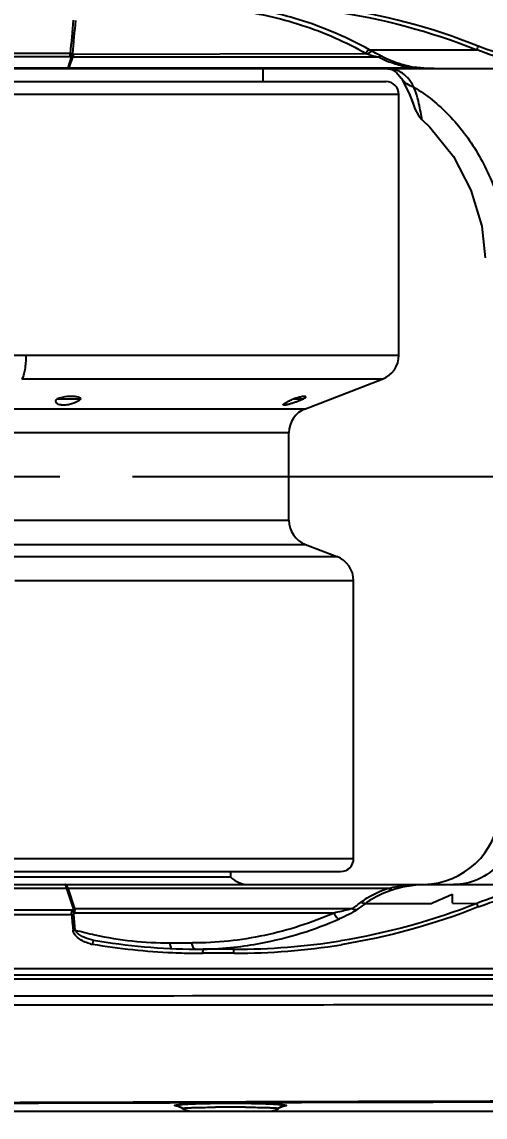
# Model space of a CAD drawing. Header units: millimetres. Extents: x 5828 to 6704, y 123 to 421.
# Drawn here: x 6571.82 to 6574.2, y 246.32 to 251.95 of the extents above; entities that cross this region are included whole.
import ezdxf

# ---------------------------------------------------------------- set-up
doc = ezdxf.new("R2010")
doc.units = ezdxf.units.MM
doc.linetypes.add('CENTER', pattern=[0.6, 0.375, -0.075, 0.075, -0.075])
for name, color, linetype in [('中心线', 7, 'Continuous'), ('外形图', 7, 'Continuous'), ('尺寸标注', 7, 'Continuous'), ('运动范围', 7, 'Continuous')]:
    doc.layers.add(name, color=color, linetype=linetype)
doc.styles.add('微软雅黑', font='msyh.ttc', dxfattribs={"height": 1.5})
doc.dimstyles.new('尺寸标注_1_15比例', dxfattribs={"dimtxt": 1.5, "dimasz": 1.25, "dimexe": 0.5, "dimexo": 0.4, "dimgap": 0.5, "dimtad": 1, "dimdec": 1, "dimlfac": 15, "dimdsep": 46, "dimtxsty": '微软雅黑', "dimcen": 0.09, "dimadec": 0, "dimazin": 0, "dimtp": 0.01, "dimtm": 0.01, "dimtfac": 1, "dimtdec": 1, "dimtofl": 0, "dimtmove": 0, "dimatfit": 3, "dimfxl": 1, "dimtolj": 1, "dimarcsym": 0})

# ---------------------------------------------------------------- blocks, each defined once
blk = doc.blocks.new('*D769')
at = {"layer": 'Defpoints', "color": 0}
for p in [(6596.5117, 262.0217), (6628.0363, 256.1115), (6551.3884, 249.6138), (6591.2263, 249.6258), (6637.3008, 249.6138)]:
    blk.add_point(p, dxfattribs=at)
at = {"layer": '尺寸标注', "color": 0, "lineweight": -2}
blk.add_arc((6591.1582, 249.6138), 13.5135, 15.29432, 174.69825, dxfattribs=at)
at = {"layer": '尺寸标注', "color": 0}
for points in [[(6603.9899, 253.1328), (6604.3964, 253.224), (6604.4667, 251.9587)], [(6577.4944, 250.8721), (6577.9106, 250.8528), (6577.6447, 249.6138)]]:
    blk.add_solid(points, dxfattribs=at)
at = {"layer": '尺寸标注', "color": 0, "insert": (6589.8699, 264.3502), "char_height": 1.5, "attachment_point": 5, "rotation": 4.9963, "style": '微软雅黑'}
blk.add_mtext('\\A1;-\\A1;170%%d', dxfattribs=at)
blk = doc.blocks.new('*D770')
at = {"layer": 'Defpoints', "color": 0}
for p in [(6551.3884, 249.6138), (6591.2263, 249.6138), (6637.3008, 249.6138), (6628.0365, 243.1292), (6583.7661, 238.2698)]:
    blk.add_point(p, dxfattribs=at)
at = {"layer": '尺寸标注', "color": 0, "lineweight": -2}
blk.add_arc((6591.2263, 249.6138), 13.5772, 185.27685, 344.73221, dxfattribs=at)
at = {"layer": '尺寸标注', "color": 0}
for points in [[(6577.9147, 248.3747), (6577.4985, 248.3555), (6577.6491, 249.6138)], [(6604.5277, 245.9929), (6604.1211, 246.084), (6604.5977, 247.2582)]]:
    blk.add_solid(points, dxfattribs=at)
at = {"layer": '尺寸标注', "color": 0, "insert": (6591.5441, 237.3197), "char_height": 1.5, "attachment_point": 5, "rotation": 1.4808, "style": '微软雅黑'}
blk.add_mtext('\\A1;+\\A1;170%%d', dxfattribs=at)

msp = doc.modelspace()

# ---------------------------------------------------------------- linework, layer by layer
at = {"layer": '中心线', "linetype": 'CENTER', "ltscale": 5}
msp.add_line((6551.3884, 249.6138), (6637.3008, 249.6138), dxfattribs=at)
at = {"layer": '外形图', "color": 7, "linetype": 'Continuous'}
for p, q in [((6573.6086, 251.8109), (6574.1614, 251.8109)), ((6572.0725, 251.7734), (6572.0545, 251.7188)), ((6572.0624, 251.7185), (6572.0804, 251.773)), ((6572.0675, 251.7768), (6572.0725, 251.7734)), ((6572.0834, 251.7868), (6572.0784, 251.7903)), ((6573.6576, 251.773), (6572.0804, 251.773)), ((6573.5924, 251.7905), (6572.0834, 251.7868)), ((6568.7297, 251.7138), (6575.2685, 251.7138)), ((6568.7672, 251.7188), (6572.0545, 251.7188)), ((6572.0624, 251.7185), (6573.8139, 251.7185)), ((6573.0597, 251.7138), (6573.0585, 251.6471)), ((6573.703, 251.7133), (6573.7246, 251.7091)), ((6573.7246, 251.7091), (6573.7422, 251.6989)), ((6573.7422, 251.6989), (6573.7414, 251.6995)), ((6573.7414, 251.6995), (6573.7477, 251.6941)), ((6573.7477, 251.6941), (6573.7719, 251.6647)), ((6573.7853, 251.6816), (6573.7846, 251.6822)), ((6573.7866, 251.6838), (6573.7859, 251.6844)), ((6568.393, 251.6471), (6573.693, 251.6471)), ((6573.7725, 251.6639), (6573.7719, 251.6647)), ((6573.7725, 251.6639), (6573.8143, 251.5824)), ((6573.7597, 251.5805), (6569.3691, 251.5805)), ((6573.7597, 250.2396), (6573.7597, 251.5805)), ((6573.8143, 251.5824), (6573.8368, 251.5231)), ((6573.8366, 251.5235), (6573.8423, 251.507)), ((6573.8368, 251.5231), (6573.8423, 251.507)), ((6571.8392, 250.2396), (6573.7597, 250.2396)), ((6573.6741, 250.1151), (6571.8185, 250.1151)), ((6573.2785, 249.9633), (6573.6741, 250.1151)), ((6571.9996, 250.0138), (6572.1236, 250.0138)), ((6573.2172, 250.0138), (6573.2686, 250.0138)), ((6571.2449, 249.9633), (6573.2785, 249.9633)), ((6573.193, 249.8388), (6571.4944, 249.8388)), ((6573.193, 249.3888), (6573.193, 249.8388)), ((6571.4944, 249.3888), (6573.193, 249.3888)), ((6571.2449, 249.2643), (6573.2785, 249.2643)), ((6573.2785, 249.2643), (6573.4408, 249.202)), ((6571.762, 249.202), (6573.4408, 249.202)), ((6573.5263, 249.0775), (6571.7822, 249.0775)), ((6573.5263, 247.6471), (6573.5263, 249.0775)), ((6571.3597, 247.6471), (6573.5263, 247.6471)), ((6571.3854, 247.5805), (6573.4597, 247.5805)), ((6572.893, 247.5805), (6572.893, 247.5526)), ((6568.823, 247.5138), (6575.378, 247.5138)), ((6569.5597, 247.5526), (6572.893, 247.5526)), ((6573.8473, 247.512), (6573.8896, 247.5138)), ((6572.0483, 247.4936), (6571.527, 247.4936)), ((6572.0483, 247.4936), (6572.0828, 247.3896)), ((6572.0906, 247.39), (6572.0559, 247.4949)), ((6572.0559, 247.4949), (6573.7046, 247.4949)), ((6574.036, 247.4169), (6574.036, 247.4646)), ((6573.5892, 247.4167), (6573.926, 247.4167)), ((6574.036, 247.4169), (6574.1614, 247.4167)), ((6571.5289, 247.3831), (6572.0796, 247.3831)), ((6571.5314, 247.3589), (6572.0743, 247.3589)), ((6572.093, 247.2796), (6572.0855, 247.36)), ((6573.4263, 247.367), (6572.0879, 247.367)), ((6572.0906, 247.39), (6573.5194, 247.39)), ((6572.1773, 247.2288), (6572.1773, 247.2288)), ((6572.1873, 247.2267), (6572.1773, 247.2288)), ((6572.5803, 247.2129), (6572.6957, 247.2129)), ((6572.911, 247.1805), (6572.752, 247.1805)), ((6572.9123, 247.1598), (6572.7508, 247.1598)), ((6572.9123, 247.16), (6572.9099, 247.1598)), ((6585.4991, 247.0794), (6571.3967, 247.0794)), ((6585.2167, 247.0265), (6568.6687, 247.0265)), ((6585.397, 247.0471), (6571.2749, 247.0471)), ((6571.2263, 246.3471), (6574.273, 246.3471)), ((6572.6463, 246.3615), (6572.6462, 246.3616)), ((6572.809, 246.3673), (6572.8159, 246.3673)), ((6572.9697, 246.3673), (6572.977, 246.3673)), ((6573.1398, 246.3616), (6573.1397, 246.3615))]:
    msp.add_line(p, q, dxfattribs=at)
for points in [[(6570.509, 251.7188), (6570.9835, 251.7188), (6571.4973, 251.7188), (6572.0545, 251.7188)], [(6573.8148, 251.5811), (6573.815, 251.5806), (6573.8326, 251.534)], [(6573.8423, 251.507), (6573.8604, 251.4722), (6573.8784, 251.4519)], [(6573.8784, 251.4519), (6573.9185, 251.4131), (6574.0405, 251.2614), (6574.1307, 251.089), (6574.1858, 250.9023), (6574.2034, 250.74)], [(6572.6228, 246.373), (6572.6224, 246.3731), (6572.6272, 246.3718), (6572.6387, 246.3666), (6572.6463, 246.3615)], [(6572.6463, 246.3615), (6572.6636, 246.3516), (6572.6876, 246.3471)], [(6573.0984, 246.3471), (6573.1224, 246.3516), (6573.1397, 246.3615)], [(6573.1397, 246.3615), (6573.1471, 246.3665), (6573.1587, 246.3718), (6573.1633, 246.373)]]:
    msp.add_lwpolyline(points, dxfattribs=at)
for centre, radius, start, end in [((6619.8772, 247.4368), 48.0079, 174.59034, 174.79589), ((6619.8698, 247.4372), 47.9892, 174.58998, 174.79556), ((6573.998, 252.5141), 0.8039, 241.0244, 241.9758), ((6571.9972, 251.0045), 0.7899, 84.0969, 84.9138), ((6572.0391, 251.8106), 0.0442, 320.9207, 332.6018), ((6573.8853, 252.1841), 0.4699, 241.0232, 248.6587), ((6572.0598, 251.7463), 0.0279, 270.0918, 275.3214), ((6573.6866, 251.5622), 0.1575, 43.2665, 50.5663), ((6573.9166, 252.2863), 0.577, 259.2817, 259.7477), ((6573.925, 252.2828), 0.568, 258.4546, 258.7413), ((6573.9284, 252.3008), 0.5863, 258.7549, 261.6034), ((6573.693, 251.5805), 0.0667, 0, 90), ((6573.6263, 250.2396), 0.1333, 291, 0), ((6572.9716, 250.731), 0.7761, 288.5618, 289.7745), ((6572.9288, 250.8504), 0.903, 289.7659, 292.1035), ((6573.3263, 249.8388), 0.1333, 111, 180), ((6573.3263, 249.3888), 0.1333, 180, 249), ((6573.393, 249.0775), 0.1333, 0, 69), ((6573.8797, 247.9138), 0.4, 271.4123, 355.2198), ((6573.4597, 247.6471), 0.0667, 270, 0), ((6572.987, 247.6471), 0.1333, 225.158, 270), ((6572.9642, 248.2078), 0.9885, 304.1693, 307.4358), ((6572.9759, 248.2221), 1.0123, 304.0434, 307.2882), ((6572.0053, 248.1189), 0.7631, 275.1871, 276.0328), ((6572.0494, 247.3326), 0.0516, 41.8174, 57.9266), ((6572.0149, 248.0033), 0.728, 275.2976, 276.1595), ((6572.5887, 249.0691), 1.8569, 254.5192, 257.7254), ((6572.7513, 250.6414), 3.461, 260.6217, 269.3559), ((6572.5806, 249.0263), 1.8133, 257.6867, 269.9895), ((6572.2082, 247.3667), 0.1622, 257.0204, 260.9754), ((6572.75, 250.633), 3.4731, 260.6, 267.4654), ((6572.752, 250.6597), 3.4792, 269.3487, 270), ((6572.7124, 249.0022), 1.8218, 270.3518, 271.2409), ((6572.7122, 249.0066), 1.8262, 271.243, 276.227), ((6572.9112, 250.6445), 3.4641, 269.9965, 279.0907), ((6572.9101, 250.6369), 3.4771, 270.0356, 279.1355), ((6572.7503, 250.6391), 3.4793, 267.4648, 269.3662), ((6572.7504, 250.6453), 3.4854, 269.3658, 270.0068), ((6572.6047, 246.3091), 0.0669, 77.2084, 90.0313), ((6572.6048, 246.3095), 0.0665, 71.7197, 77.1896), ((6572.6048, 246.3094), 0.0666, 61.2775, 71.7197), ((6572.6047, 246.3093), 0.0668, 51.6103, 61.2756), ((6572.6878, 246.414), 0.067, 231.5803, 246.9419), ((6572.6876, 246.4137), 0.0666, 246.9776, 251.1044), ((6572.6877, 246.4142), 0.0671, 251.1693, 269.9371), ((6572.8931, 237.9004), 8.4673, 89.48169, 90.52193), ((6573.0983, 246.4142), 0.0671, 270.0629, 288.8284), ((6573.0984, 246.4137), 0.0666, 288.8933, 293.0269), ((6573.0982, 246.414), 0.067, 293.0626, 308.4206), ((6573.1813, 246.3093), 0.0667, 118.8654, 128.3906), ((6573.1812, 246.3094), 0.0666, 108.225, 118.8639), ((6573.1812, 246.3095), 0.0665, 102.8136, 108.225), ((6573.1812, 246.3091), 0.0669, 89.9689, 102.7949)]:
    msp.add_arc(centre, radius, start, end, dxfattribs=at)
msp.add_ellipse((6572.7183, 249.6138), major_axis=(2.8098, 0), ratio=0.866025, start_param=-1.126498, end_param=-1.082666, dxfattribs=at)
for points, knots in [([(6573.6086, 251.8109), (6573.5004, 251.8708), (6573.2735, 251.9697), (6573.0314, 252.022), (6572.9101, 252.0357)], [0, 0, 0, 0, 0.503079, 1, 1, 1, 1]), ([(6572.9067, 252.0153), (6573.026, 252.0013), (6573.2637, 251.9489), (6573.4872, 251.8516), (6573.5924, 251.7905)], [0, 0, 0, 0, 0.496853, 1, 1, 1, 1]), ([(6573.5905, 251.7916), (6573.5923, 251.7966), (6573.5968, 251.8042), (6573.6048, 251.8109), (6573.6086, 251.8109)], [0, 0, 0, 0, 0.583367, 1, 1, 1, 1]), ([(6573.6031, 251.7868), (6573.605, 251.7914), (6573.6093, 251.7985), (6573.6169, 251.8045), (6573.6204, 251.8045)], [0, 0, 0, 0, 0.586886, 1, 1, 1, 1]), ([(6573.6705, 251.7776), (6573.6668, 251.7796), (6573.6501, 251.7887), (6573.6333, 251.7976), (6573.6203, 251.8045)], [0, 0, 0, 0, 0.22446, 1, 1, 1, 1]), ([(6574.1614, 251.8109), (6574.1618, 251.8132), (6574.1642, 251.8194), (6574.1664, 251.8256), (6574.168, 251.8295)], [0, 0, 0, 0, 0.359445, 1, 1, 1, 1]), ([(6574.6694, 251.7138), (6574.626, 251.7138), (6574.4532, 251.7219), (6574.2817, 251.7626), (6574.1614, 251.8109)], [0, 0, 0, 0, 0.250597, 1, 1, 1, 1]), ([(6574.6685, 251.7343), (6574.6258, 251.7344), (6574.4555, 251.7422), (6574.2866, 251.7821), (6574.168, 251.8295)], [0, 0, 0, 0, 0.250604, 1, 1, 1, 1]), ([(6571.1306, 251.7754), (6571.2087, 251.7741), (6571.3648, 251.7728), (6571.599, 251.7752), (6571.8332, 251.7774), (6571.9894, 251.777), (6572.0675, 251.7768)], [0, 0, 0, 0, 0.249981, 0.499961, 0.749953, 1, 1, 1, 1]), ([(6572.0672, 251.7913), (6571.9891, 251.7913), (6571.833, 251.7914), (6571.5989, 251.7902), (6571.3648, 251.7868), (6571.2088, 251.7888), (6571.1307, 251.7902)], [0, 0, 0, 0, 0.250034, 0.500011, 0.749951, 1, 1, 1, 1]), ([(6572.0675, 251.7768), (6572.0674, 251.7779), (6572.0672, 251.7827), (6572.0672, 251.7875), (6572.0672, 251.7913)], [0, 0, 0, 0, 0.215532, 1, 1, 1, 1]), ([(6572.0725, 251.7734), (6572.0736, 251.7742), (6572.0779, 251.7781), (6572.0814, 251.7829), (6572.0834, 251.7868)], [0, 0, 0, 0, 0.232119, 1, 1, 1, 1]), ([(6572.0834, 251.7868), (6572.0834, 251.7856), (6572.0831, 251.7809), (6572.082, 251.7761), (6572.0804, 251.773)], [0, 0, 0, 0, 0.270088, 1, 1, 1, 1]), ([(6573.6031, 251.7868), (6573.6079, 251.7856), (6573.626, 251.7808), (6573.6441, 251.7762), (6573.6576, 251.773)], [0, 0, 0, 0, 0.260703, 1, 1, 1, 1]), ([(6573.6707, 251.7774), (6573.6696, 251.7776), (6573.6649, 251.7777), (6573.6604, 251.7754), (6573.6576, 251.773)], [0, 0, 0, 0, 0.229706, 1, 1, 1, 1]), ([(6573.8113, 251.7263), (6573.7984, 251.729), (6573.7497, 251.7407), (6573.7026, 251.7596), (6573.6705, 251.7776)], [0, 0, 0, 0, 0.264224, 1, 1, 1, 1]), ([(6573.8093, 251.7194), (6573.8009, 251.721), (6573.7687, 251.7278), (6573.737, 251.7375), (6573.7143, 251.7464)], [0, 0, 0, 0, 0.258656, 1, 1, 1, 1]), ([(6572.0545, 251.7188), (6572.0546, 251.7176), (6572.055, 251.7165), (6572.0548, 251.7137), (6572.0553, 251.7138)], [0, 0, 0, 0, 0.736102, 1, 1, 1, 1]), ([(6572.0559, 251.7138), (6572.0573, 251.7138), (6572.0602, 251.7147), (6572.0618, 251.7172), (6572.0624, 251.7185)], [0, 0, 0, 0, 0.471235, 1, 1, 1, 1]), ([(6573.7556, 251.7031), (6573.7518, 251.7048), (6573.7358, 251.7109), (6573.7186, 251.7136), (6573.7056, 251.7138)], [0, 0, 0, 0, 0.240065, 1, 1, 1, 1]), ([(6573.7414, 251.6995), (6573.7363, 251.7035), (6573.7254, 251.7108), (6573.7123, 251.7135), (6573.7057, 251.7138)], [0, 0, 0, 0, 0.494237, 1, 1, 1, 1]), ([(6573.8081, 251.7138), (6573.8086, 251.7138), (6573.8112, 251.7143), (6573.813, 251.7167), (6573.8139, 251.7185)], [0, 0, 0, 0, 0.210542, 1, 1, 1, 1]), ([(6573.9414, 251.7138), (6573.9304, 251.7138), (6573.8879, 251.7142), (6573.8454, 251.7161), (6573.8139, 251.7185)], [0, 0, 0, 0, 0.258209, 1, 1, 1, 1]), ([(6573.9414, 251.7138), (6573.9329, 251.7138), (6573.9, 251.7144), (6573.867, 251.7172), (6573.8428, 251.7208)], [0, 0, 0, 0, 0.257216, 1, 1, 1, 1]), ([(6573.8364, 251.6183), (6573.8235, 251.622), (6573.7989, 251.6335), (6573.7799, 251.653), (6573.7725, 251.6639)], [0, 0, 0, 0, 0.505328, 1, 1, 1, 1]), ([(6573.8364, 251.6183), (6573.834, 251.6232), (6573.8242, 251.6416), (6573.8119, 251.6589), (6573.8013, 251.6701)], [0, 0, 0, 0, 0.258448, 1, 1, 1, 1]), ([(6573.8556, 251.5635), (6573.8544, 251.568), (6573.849, 251.5867), (6573.8425, 251.6051), (6573.8364, 251.6183)], [0, 0, 0, 0, 0.245569, 1, 1, 1, 1]), ([(6573.8364, 251.6183), (6573.9024, 251.5793), (6574.0273, 251.4781), (6574.1742, 251.2813), (6574.2779, 251.0488), (6574.3134, 250.8801), (6574.322, 250.7946)], [0, 0, 0, 0, 0.233, 0.481097, 0.739229, 1, 1, 1, 1]), ([(6573.8676, 251.5125), (6573.8668, 251.5165), (6573.8632, 251.5336), (6573.8592, 251.5505), (6573.8556, 251.5635)], [0, 0, 0, 0, 0.233943, 1, 1, 1, 1]), ([(6573.8784, 251.4519), (6573.8774, 251.4573), (6573.8743, 251.4776), (6573.8706, 251.4978), (6573.8676, 251.5125)], [0, 0, 0, 0, 0.269224, 1, 1, 1, 1]), ([(6570.3863, 250.0878), (6570.6232, 250.138), (6571.106, 250.2128), (6571.5938, 250.2396), (6571.8392, 250.2396)], [0, 0, 0, 0, 0.496673, 1, 1, 1, 1]), ([(6571.8392, 250.2396), (6571.8392, 250.2264), (6571.8383, 250.2012), (6571.8344, 250.1661), (6571.8283, 250.1375), (6571.8223, 250.1212), (6571.8185, 250.1151)], [0, 0, 0, 0, 0.31102, 0.595794, 0.831091, 1, 1, 1, 1]), ([(6572.0015, 249.9885), (6571.9992, 249.9899), (6571.9952, 249.9931), (6571.9921, 250.003), (6571.9964, 250.01), (6571.9996, 250.0138)], [0, 0, 0, 0, 0.273378, 0.495641, 1, 1, 1, 1]), ([(6572.1016, 250.0241), (6572.0942, 250.0256), (6572.0776, 250.027), (6572.0432, 250.0253), (6572.0165, 250.0198), (6571.9996, 250.0138)], [0, 0, 0, 0, 0.22034, 0.479481, 1, 1, 1, 1]), ([(6572.02, 249.983), (6572.0181, 249.9833), (6572.0117, 249.9842), (6572.0053, 249.9862), (6572.0015, 249.9885)], [0, 0, 0, 0, 0.29891, 1, 1, 1, 1]), ([(6572.02, 249.983), (6572.0281, 249.9821), (6572.0453, 249.9826), (6572.0764, 249.9887), (6572.0986, 249.9973), (6572.1112, 250.0048)], [0, 0, 0, 0, 0.259622, 0.538089, 1, 1, 1, 1]), ([(6572.1236, 250.0138), (6572.1215, 250.0165), (6572.1143, 250.021), (6572.1063, 250.0231), (6572.1016, 250.0241)], [0, 0, 0, 0, 0.414393, 1, 1, 1, 1]), ([(6572.1112, 250.0048), (6572.1123, 250.0056), (6572.1167, 250.0083), (6572.1208, 250.0113), (6572.1236, 250.0138)], [0, 0, 0, 0, 0.271039, 1, 1, 1, 1]), ([(6573.1651, 249.983), (6573.1648, 249.9832), (6573.1643, 249.9838), (6573.1647, 249.9851), (6573.1657, 249.9864), (6573.1672, 249.9879), (6573.1694, 249.9895), (6573.1732, 249.9921), (6573.179, 249.9956), (6573.1871, 249.9999), (6573.1999, 250.0062), (6573.2101, 250.0108), (6573.2172, 250.0138)], [0, 0, 0, 0, 0.015892, 0.033078, 0.058537, 0.093473, 0.1374, 0.18946, 0.314449, 0.462256, 0.628067, 1, 1, 1, 1]), ([(6573.1651, 249.983), (6573.1658, 249.9826), (6573.1681, 249.9824), (6573.1722, 249.9826), (6573.1778, 249.9836), (6573.1875, 249.9857), (6573.2013, 249.9896), (6573.2127, 249.9932), (6573.2187, 249.9952)], [0, 0, 0, 0, 0.044505, 0.119454, 0.223659, 0.352129, 0.658468, 1, 1, 1, 1]), ([(6573.2806, 250.0241), (6573.2806, 250.0258), (6573.2752, 250.0267), (6573.2698, 250.0262), (6573.2618, 250.0252), (6573.2525, 250.0234), (6573.2373, 250.0198), (6573.2254, 250.0164), (6573.2172, 250.0138)], [0, 0, 0, 0, 0.079102, 0.166346, 0.285546, 0.433497, 0.605596, 1, 1, 1, 1]), ([(6573.2686, 250.0138), (6573.2717, 250.0156), (6573.2757, 250.0181), (6573.2796, 250.0217), (6573.2806, 250.0234), (6573.2806, 250.0241)], [0, 0, 0, 0, 0.666353, 0.872811, 1, 1, 1, 1]), ([(6574.388, 247.8805), (6574.3845, 247.8317), (6574.3622, 247.7364), (6574.2854, 247.6154), (6574.1744, 247.5334), (6574.0858, 247.5138), (6574.0428, 247.5138)], [0, 0, 0, 0, 0.266296, 0.522638, 0.76594, 1, 1, 1, 1]), ([(6572.0483, 247.4936), (6572.0475, 247.4986), (6572.0463, 247.5052), (6572.0437, 247.512), (6572.0419, 247.5138), (6572.0411, 247.5138)], [0, 0, 0, 0, 0.695553, 0.892619, 1, 1, 1, 1]), ([(6572.0559, 247.4949), (6572.0543, 247.4998), (6572.0515, 247.5076), (6572.0442, 247.5138), (6572.0411, 247.5138)], [0, 0, 0, 0, 0.625556, 1, 1, 1, 1]), ([(6573.7046, 247.4949), (6573.7201, 247.498), (6573.7812, 247.509), (6573.8434, 247.5138), (6573.8896, 247.5138)], [0, 0, 0, 0, 0.255004, 1, 1, 1, 1]), ([(6573.7229, 247.4863), (6573.7334, 247.4897), (6573.774, 247.5018), (6573.816, 247.5093), (6573.8473, 247.512)], [0, 0, 0, 0, 0.25877, 1, 1, 1, 1]), ([(6574.6694, 247.5138), (6574.626, 247.5138), (6574.4532, 247.5057), (6574.2817, 247.465), (6574.1614, 247.4167)], [0, 0, 0, 0, 0.250597, 1, 1, 1, 1]), ([(6573.5651, 247.4229), (6573.5751, 247.4305), (6573.6181, 247.4606), (6573.6666, 247.4826), (6573.7046, 247.4949)], [0, 0, 0, 0, 0.238431, 1, 1, 1, 1]), ([(6573.5892, 247.4167), (6573.5986, 247.4241), (6573.6399, 247.4532), (6573.6864, 247.4745), (6573.7229, 247.4863)], [0, 0, 0, 0, 0.23782, 1, 1, 1, 1]), ([(6573.7229, 247.4863), (6573.7214, 247.4862), (6573.7144, 247.4867), (6573.7082, 247.491), (6573.7046, 247.4949)], [0, 0, 0, 0, 0.225589, 1, 1, 1, 1]), ([(6574.168, 247.3981), (6574.2076, 247.4139), (6574.369, 247.4692), (6574.5408, 247.4931), (6574.6685, 247.4933)], [0, 0, 0, 0, 0.250483, 1, 1, 1, 1]), ([(6573.5892, 247.4167), (6573.5873, 247.4163), (6573.5788, 247.4155), (6573.5704, 247.4191), (6573.5651, 247.4229)], [0, 0, 0, 0, 0.231772, 1, 1, 1, 1]), ([(6574.168, 247.3981), (6574.1664, 247.402), (6574.1642, 247.4082), (6574.1618, 247.4144), (6574.1614, 247.4167)], [0, 0, 0, 0, 0.640266, 1, 1, 1, 1]), ([(6572.0743, 247.3589), (6572.0741, 247.3634), (6572.0747, 247.3693), (6572.0764, 247.375), (6572.0768, 247.3763)], [0, 0, 0, 0, 0.762341, 1, 1, 1, 1]), ([(6572.0902, 247.3738), (6572.0907, 247.3752), (6572.0923, 247.3804), (6572.0923, 247.3863), (6572.0906, 247.39)], [0, 0, 0, 0, 0.270363, 1, 1, 1, 1]), ([(6573.4263, 247.367), (6573.3113, 247.3166), (6573.0713, 247.2391), (6572.8204, 247.2129), (6572.6957, 247.2129)], [0, 0, 0, 0, 0.501978, 1, 1, 1, 1]), ([(6573.5194, 247.39), (6573.5122, 247.3879), (6573.4813, 247.3795), (6573.4502, 247.3722), (6573.4263, 247.367)], [0, 0, 0, 0, 0.235936, 1, 1, 1, 1]), ([(6573.4263, 247.367), (6573.429, 247.3592), (6573.4353, 247.347), (6573.4475, 247.3366), (6573.4532, 247.3366)], [0, 0, 0, 0, 0.590123, 1, 1, 1, 1]), ([(6573.5426, 247.3833), (6573.5295, 247.3745), (6573.5, 247.3581), (6573.4696, 247.3438), (6573.4532, 247.3366)], [0, 0, 0, 0, 0.468937, 1, 1, 1, 1]), ([(6573.5426, 247.3833), (6573.5408, 247.3829), (6573.5325, 247.3824), (6573.5244, 247.3861), (6573.5194, 247.39)], [0, 0, 0, 0, 0.231115, 1, 1, 1, 1]), ([(6572.9103, 247.1912), (6572.9568, 247.1963), (6573.1426, 247.2238), (6573.324, 247.2801), (6573.4532, 247.3366)], [0, 0, 0, 0, 0.249082, 1, 1, 1, 1]), ([(6572.1718, 247.2086), (6572.1524, 247.2131), (6572.1239, 247.2247), (6572.0935, 247.2501), (6572.0824, 247.2685), (6572.0818, 247.2784)], [0, 0, 0, 0, 0.500209, 0.750579, 1, 1, 1, 1]), ([(6572.1773, 247.2288), (6572.1608, 247.2327), (6572.1297, 247.2432), (6572.0994, 247.2643), (6572.093, 247.2796)], [0, 0, 0, 0, 0.50497, 1, 1, 1, 1]), ([(6572.1864, 247.2248), (6572.1865, 247.2252), (6572.1866, 247.2256), (6572.1872, 247.2271), (6572.1873, 247.2267)], [0, 0, 0, 0, 0.505951, 1, 1, 1, 1]), ([(6572.1828, 247.2065), (6572.1831, 247.2083), (6572.1842, 247.2145), (6572.1853, 247.2207), (6572.1864, 247.2248)], [0, 0, 0, 0, 0.302831, 1, 1, 1, 1]), ([(6572.5803, 247.2129), (6572.5803, 247.2101), (6572.5811, 247.2003), (6572.5841, 247.19), (6572.5888, 247.1847)], [0, 0, 0, 0, 0.285362, 1, 1, 1, 1]), ([(6572.7102, 247.1808), (6572.7054, 247.1821), (6572.6974, 247.1937), (6572.6958, 247.2057), (6572.6957, 247.2129)], [0, 0, 0, 0, 0.404746, 1, 1, 1, 1]), ([(6572.7508, 247.1598), (6572.7508, 247.1624), (6572.7509, 247.1673), (6572.7511, 247.1735), (6572.7513, 247.178), (6572.7517, 247.1797), (6572.7518, 247.1805), (6572.752, 247.1805)], [0, 0, 0, 0, 0.377838, 0.701904, 0.919575, 0.977696, 1, 1, 1, 1]), ([(6572.9099, 247.1598), (6572.9099, 247.1624), (6572.9099, 247.1673), (6572.9102, 247.1735), (6572.9103, 247.178), (6572.9107, 247.1797), (6572.9108, 247.1805), (6572.911, 247.1805)], [0, 0, 0, 0, 0.37792, 0.702043, 0.919724, 0.977814, 1, 1, 1, 1]), ([(6583.6256, 246.9466), (6583.1096, 246.9442), (6582.0776, 246.9408), (6580.5295, 246.942), (6578.9816, 246.9429), (6577.4338, 246.9401), (6575.8864, 246.9397), (6573.8245, 246.9415), (6572.2783, 246.9393), (6571.2478, 246.9386)], [0, 0, 0, 0, 0.125071, 0.250138, 0.375197, 0.500241, 0.62526, 0.75024, 1, 1, 1, 1]), ([(6571.2489, 246.8953), (6571.764, 246.8942), (6572.5367, 246.8937), (6573.5672, 246.8956), (6574.3404, 246.896), (6575.1138, 246.8952), (6576.1452, 246.8948), (6577.4348, 246.8949), (6578.9825, 246.8958), (6580.5303, 246.8943), (6582.0783, 246.8924), (6583.1104, 246.892), (6583.6263, 246.8978)], [0, 0, 0, 0, 0.124844, 0.187295, 0.249764, 0.312247, 0.374743, 0.499762, 0.624805, 0.749865, 0.874932, 1, 1, 1, 1]), ([(6583.6263, 246.4056), (6583.1093, 246.4036), (6582.0752, 246.4065), (6580.5243, 246.4039), (6578.9735, 246.4022), (6576.9066, 246.3993), (6574.3242, 246.3936), (6572.2587, 246.3881), (6571.2263, 246.3852)], [0, 0, 0, 0, 0.125091, 0.250173, 0.375237, 0.500274, 0.750238, 1, 1, 1, 1]), ([(6583.6263, 246.4142), (6582.5925, 246.41), (6580.5253, 246.4116), (6577.4251, 246.407), (6574.3267, 246.3979), (6572.2617, 246.3924), (6571.2296, 246.3892)], [0, 0, 0, 0, 0.250177, 0.500278, 0.75024, 1, 1, 1, 1]), ([(6572.6047, 246.376), (6572.6042, 246.3765), (6572.6069, 246.3781), (6572.6095, 246.3783), (6572.6144, 246.3793), (6572.6203, 246.38), (6572.6313, 246.3811), (6572.6402, 246.3818), (6572.6466, 246.3822)], [0, 0, 0, 0, 0.049812, 0.123339, 0.231934, 0.375436, 0.55243, 1, 1, 1, 1]), ([(6572.6466, 246.3822), (6572.6817, 246.3845), (6572.7641, 246.3873), (6572.8937, 246.3887), (6573.0231, 246.3872), (6573.1053, 246.3845), (6573.1402, 246.3821)], [0, 0, 0, 0, 0.213812, 0.500758, 0.787276, 1, 1, 1, 1]), ([(6573.1402, 246.3821), (6573.1465, 246.3817), (6573.1552, 246.3811), (6573.166, 246.3799), (6573.1718, 246.3793), (6573.1766, 246.3783), (6573.1791, 246.3781), (6573.1818, 246.3765), (6573.1813, 246.376)], [0, 0, 0, 0, 0.447823, 0.624776, 0.768201, 0.876722, 0.950173, 1, 1, 1, 1]), ([(6572.6226, 246.3726), (6572.6201, 246.3728), (6572.6158, 246.3733), (6572.6101, 246.374), (6572.6068, 246.3748), (6572.6049, 246.3755), (6572.6047, 246.376)], [0, 0, 0, 0, 0.413355, 0.716468, 0.910108, 1, 1, 1, 1]), ([(6572.6462, 246.3616), (6572.6461, 246.3618), (6572.6476, 246.3622), (6572.6493, 246.3625), (6572.6533, 246.3629), (6572.661, 246.3636), (6572.6745, 246.3643), (6572.6861, 246.3648), (6572.6928, 246.365)], [0, 0, 0, 0, 0.016694, 0.064306, 0.143822, 0.254958, 0.569498, 1, 1, 1, 1]), ([(6572.6928, 246.365), (6572.7008, 246.3653), (6572.7395, 246.3664), (6572.7782, 246.367), (6572.809, 246.3673)], [0, 0, 0, 0, 0.204762, 1, 1, 1, 1]), ([(6572.977, 246.3673), (6572.9882, 246.3672), (6573.0268, 246.3667), (6573.0655, 246.366), (6573.0929, 246.365)], [0, 0, 0, 0, 0.289399, 1, 1, 1, 1]), ([(6573.0929, 246.365), (6573.0997, 246.3648), (6573.1114, 246.3643), (6573.1249, 246.3636), (6573.1327, 246.363), (6573.1367, 246.3625), (6573.1384, 246.3622), (6573.1399, 246.3618), (6573.1398, 246.3616)], [0, 0, 0, 0, 0.430438, 0.744968, 0.856114, 0.935647, 0.983285, 1, 1, 1, 1]), ([(6573.1813, 246.376), (6573.1811, 246.3755), (6573.1791, 246.3748), (6573.1759, 246.374), (6573.1702, 246.3733), (6573.1659, 246.3728), (6573.1633, 246.3726)], [0, 0, 0, 0, 0.089872, 0.283513, 0.586641, 1, 1, 1, 1])]:
    msp.add_open_spline(points, degree=3, knots=knots, dxfattribs=at)
for points in [[(6574.168, 251.8295), (6573.9276, 251.9256), (6573.6739, 251.9927), (6573.4179, 252.0305)], [(6573.4142, 252.0104), (6573.6693, 251.9729), (6573.9219, 251.9062), (6574.1614, 251.8109)], [(6572.0675, 251.7768), (6572.0697, 251.7785), (6572.0717, 251.7806), (6572.0735, 251.7827)], [(6572.0804, 251.773), (6572.0778, 251.7728), (6572.0751, 251.7729), (6572.0725, 251.7734)], [(6573.6031, 251.7868), (6573.5993, 251.7872), (6573.5959, 251.7894), (6573.5922, 251.7905)], [(6572.0545, 251.7188), (6572.0563, 251.7186), (6572.0581, 251.7184), (6572.0599, 251.7184)], [(6573.7859, 251.6844), (6573.7767, 251.6919), (6573.7664, 251.6983), (6573.7556, 251.7031)], [(6572.0483, 247.4936), (6572.0507, 247.4944), (6572.0533, 247.4949), (6572.0559, 247.4949)], [(6574.1614, 247.4167), (6573.9357, 247.3269), (6573.6984, 247.2624), (6573.4585, 247.224)], [(6574.168, 247.3981), (6573.9413, 247.3077), (6573.7031, 247.2428), (6573.4622, 247.2039)], [(6572.0743, 247.3589), (6572.0768, 247.3321), (6572.0791, 247.3052), (6572.0821, 247.2785)], [(6572.0768, 247.3763), (6572.0776, 247.3786), (6572.0785, 247.3809), (6572.0796, 247.3831)], [(6572.0828, 247.3896), (6572.0833, 247.3872), (6572.0813, 247.3848), (6572.0796, 247.3831)], [(6572.0796, 247.3831), (6572.0837, 247.3808), (6572.0873, 247.3775), (6572.0902, 247.3738)], [(6572.0828, 247.3896), (6572.0854, 247.3901), (6572.088, 247.3903), (6572.0906, 247.39)], [(6572.0855, 247.36), (6572.0853, 247.3625), (6572.0863, 247.3651), (6572.0879, 247.367)], [(6572.0879, 247.367), (6572.0886, 247.3692), (6572.0893, 247.3715), (6572.0902, 247.3738)]]:
    msp.add_open_spline(points, degree=3, dxfattribs=at)
at = {"layer": '运动范围', "color": 0, "linetype": 'Continuous', "lineweight": 0}
msp.add_arc((6591.2263, 249.6198), 37.378, 10, 350, dxfattribs=at)

# ---------------------------------------------------------------- dimensions: what is measured, and where the dimension line sits
at = {"layer": '尺寸标注'}
for base, line1, line2, text, picture, middle in [((6596.5117, 262.0217), ((6551.3884, 249.6138), (6637.3008, 249.6138)), ((6628.0363, 256.1115), (6591.2263, 249.6258)), '\\A1;-<>', '*D769', (6589.9813, 263.076)), ((6583.7661, 238.2698), ((6628.0365, 243.1292), (6591.2263, 249.6138)), ((6551.3884, 249.6138), (6637.3008, 249.6138)), '\\A1;+<>', '*D770', (6591.5772, 236.0411))]:
    dim = msp.add_angular_dim_2l(base=base, line1=line1, line2=line2, text=text, dimstyle='尺寸标注_1_15比例', override={"dimtxsty": '微软雅黑'}, dxfattribs=at)
    dim.commit()
    dim.dimension.update_dxf_attribs({"geometry": picture, "text_midpoint": middle, "dimtype": 162})

doc.saveas('drawing.dxf')
